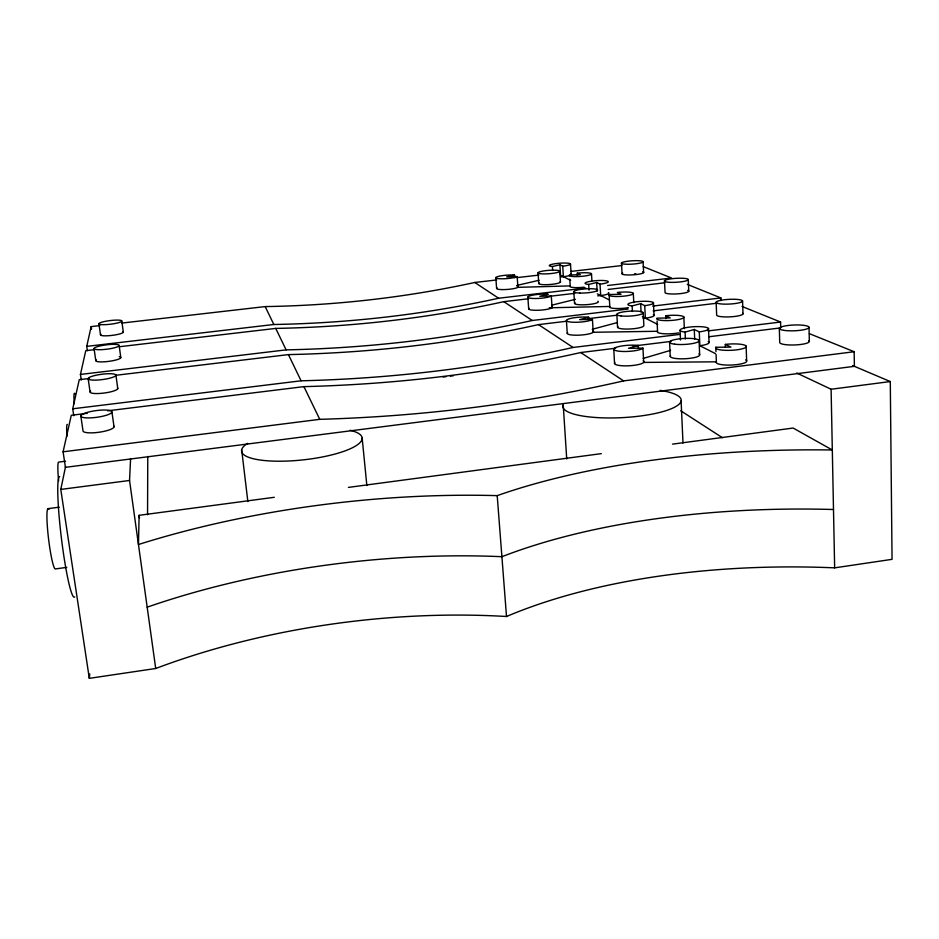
<?xml version="1.0" encoding="UTF-8"?>
<svg xmlns="http://www.w3.org/2000/svg" width="939" height="939" viewBox="0 0 939 939"><rect width="100%" height="100%" fill="white"/><g stroke="black" fill="none" stroke-linecap="round" stroke-linejoin="round"><path stroke-width="1.41" d="M147.552 514.736L147.775 456.448M274.294 497.294L139.125 515.323L138.456 544.514A466.131 185.359 -6.4 0 1 497.201 495.639A460.556 163.363 0.7 0 1 832.318 449.992L793.138 428.043L672.512 444.135M65.566 466.577L60.777 489.419L89.311 678.345L155.71 668.498L129.547 480.475L130.591 458.631M89.311 678.345L89.745 673.967M809.395 333.662L854.161 351.726L854.384 366.327L65.413 467.329L63.089 451.812L71.282 415.284L87.28 413.313M73.758 415.742L72.737 408.794L79.263 379.673L89.44 378.452M81.247 380.013L80.449 374.438L85.766 350.681L94.475 349.66M87.35 350.658L86.74 346.362L91.165 326.608L99.874 325.598M643.156 358.44L670.61 350.341M638.45 348.322L638.309 345.482L628.484 348.299L642.957 348.134L643.684 362.419L716.375 361.82A15.294 3.31 -2.4 0 0 733.242 364.942A15.294 3.31 -2.4 0 0 745.625 359.907M685.094 332.101L694.273 329.472L699.273 331.878A14.296 2.805 -3 0 0 706.644 327.476A14.296 2.805 -3 0 0 685.106 327.805A14.296 2.805 -3 0 0 685.094 332.101L685.4 338.991M592.251 329.296L617.404 322.535M588.859 320.093L588.694 317.253L579.598 319.636L592.439 319.389L593.202 332.277L657.546 331.267A13.604 2.676 -3.1 0 0 663.45 333.709A13.604 2.676 -3.1 0 0 678.604 332.876M632.123 305.914L640.668 303.673L644.729 305.633A12.817 2.289 -3.5 0 0 651.948 301.935A12.817 2.289 -3.5 0 0 632.792 302.358A12.817 2.289 -3.5 0 0 632.123 305.914L632.416 311.455M551.768 305.187L575.431 299.306M588.683 284.435L596.664 282.51L600.021 284.13A11.62 1.901 -3.9 0 0 607.028 280.972A11.62 1.901 -3.9 0 0 589.774 281.442A11.62 1.901 -3.9 0 0 588.683 284.435L589.011 290.139M516.732 285.468L539.103 280.256M514.76 277.756L514.572 275.08L506.696 276.864L517.154 276.559L517.917 287.334L570.231 285.902A11.162 1.843 -4 0 0 573.283 287.487A11.162 1.843 -4 0 0 584.128 287.193M552.414 266.512L559.89 264.81L562.719 266.171A10.634 1.608 -4.2 0 0 569.492 263.436A10.634 1.608 -4.2 0 0 553.787 263.941A10.634 1.608 -4.2 0 0 552.414 266.512L552.66 270.444M155.71 668.498A452.985 225.959 -6.8 0 1 506.508 616.5A448.76 199.432 2.7 0 1 834.654 567.849L892.05 559.339L890.289 381.551L852.612 365.576M66.763 567.367L55.577 568.905A30.388 3.157 83.1 0 1 48.276 536.404A30.388 3.157 83.1 0 1 48.957 509.443M348.416 487.4L601.3 453.643M48.03 508.656L59.227 507.177M60.777 489.419L129.547 480.475M796.741 373.018L831.109 389.251L890.289 381.551M65.589 461.225L58.723 462.094A27.149 2.535 82.9 0 0 58.617 481.014M63.089 451.812L319.753 419.334A3232.554 2207.894 71.5 0 0 623.613 380.894L854.161 351.726M443.149 377.032L446.06 376.668M450.427 376.128L453.337 375.764M72.737 408.794L301.09 380.8A2580.219 1863.211 71.3 0 0 573.06 347.465L680.446 334.307M708.018 330.927L780.579 322.03L780.743 327.875M107.633 410.812L303.919 386.633A2669.624 1912.473 71.3 0 0 580.725 352.536L615.655 348.228M633.121 346.08L670.962 341.42M708.804 336.761L780.109 327.969M80.449 374.438L286.125 349.871A2150.263 1616.066 71.1 0 0 532.249 320.481L628.038 309.037M652.699 306.091L720.906 297.945L721.011 300.609M115.579 375.318L288.414 354.602A2211.498 1652.358 71.1 0 0 538.505 324.612L566.076 321.302M587.837 318.697L616.864 315.211M653.145 310.868L716.997 303.203M86.74 346.362L273.836 324.495A1844.889 1429.052 70.9 0 0 498.609 298.238L585.807 288.05M607.603 285.503L671.549 278.026L643.227 266.606M119.124 346.761L275.726 328.404A1889.514 1457.023 70.9 0 0 503.797 301.665L528.446 298.778M550.184 296.231L574.821 293.344M608.155 289.435L664.683 282.803M121.624 323.098L265.174 306.584A1650.469 1304.353 70.7 0 0 474.782 282.475L496.637 279.963M517.025 277.615L538.88 275.104M570.935 271.418L621.923 265.549M551.299 295.985L539.772 296.266L548.212 294.224A11.961 2.042 -4.3 0 0 530.007 295.82A11.961 2.042 -4.3 0 0 534.749 298.508A11.961 2.042 -4.3 0 0 551.299 295.985L552.073 307.722M609.118 294.541L621.055 294.247L617.369 292.475A12.277 2.113 -3.7 0 1 633.215 293.214A12.277 2.113 -3.7 0 1 620.503 296.407A12.277 2.113 -3.7 0 1 609.118 294.541L609.787 306.454A12.254 2.207 -3.6 0 0 614.705 308.45A12.254 2.207 -3.6 0 0 628.344 307.652M549.198 307.792L609.787 306.454M715.976 351.644L715.811 347.277L730.906 347.101L725.319 344.413L725.424 347.301M687.254 284.364L720.906 297.945M742.021 306.466L780.579 322.03M577.262 273.179L580.349 274.658L569.55 274.974A11.186 1.772 -4.1 0 0 579.551 276.5A11.186 1.772 -4.1 0 0 591.453 273.719A11.186 1.772 -4.1 0 0 577.262 273.179L577.438 275.89M665.763 315.75L670.246 317.91L656.913 318.168A13.627 2.571 -3.2 0 0 670.059 320.516A13.627 2.571 -3.2 0 0 683.709 316.795A13.627 2.571 -3.2 0 0 665.763 315.75L665.904 318.65M570.666 280.374L560.56 275.268L559.89 264.81M597.321 293.86L609.352 299.94M642.311 316.619L657.723 324.413M699.273 331.878L699.848 345.716L715.448 353.616M680.763 410.789L722.384 437.691M474.782 282.475L498.609 298.238M503.797 301.665L532.249 320.481M538.505 324.612L573.06 347.465M580.725 352.536L623.613 380.894M265.174 306.584L273.836 324.495M275.726 328.404L286.125 349.871M288.414 354.602L301.09 380.8M303.919 386.633L319.753 419.334M80.813 415.848L82.984 430.696A15.67 3.498 -7.9 0 0 100.015 432.104A15.67 3.498 -7.9 0 0 113.584 425.966M88.149 378.558L90.062 391.903M91.165 326.608L91.553 329.272M94.053 348.475L95.778 360.588M111.941 412.01A15.717 3.357 -7.8 0 1 88.266 417.914A15.717 3.357 -7.8 0 1 88.912 411.963A15.717 3.357 -7.8 0 1 111.941 412.01L114.03 426.822M98.924 323.697L100.485 334.789M119.147 345.54A12.653 2.195 -7.2 0 1 100.121 349.707A12.653 2.195 -7.2 0 1 100.532 345.834A12.653 2.195 -7.2 0 1 119.147 345.54L120.814 357.63M139.125 515.323L139.524 518.211M115.931 375.224A14.015 2.688 -7.4 0 1 94.827 380.131A14.015 2.688 -7.4 0 1 95.344 375.389A14.015 2.688 -7.4 0 1 115.931 375.224L117.786 388.546M121.8 321.068A11.526 1.819 -7 0 1 104.464 324.671A11.526 1.819 -7 0 1 104.816 321.443A11.526 1.819 -7 0 1 121.8 321.068L123.314 332.148M241.663 449.769L247.849 501.567M362.161 438.079L366.856 485.569M497.201 495.639L506.508 616.5M495.815 277.662L496.614 288.402M527.859 297.123L528.669 308.814M538.035 272.78L538.751 283.484M559.785 271.265A10.904 1.702 -4.3 0 1 543.317 273.906A10.904 1.702 -4.3 0 1 543.611 270.937A10.904 1.702 -4.3 0 1 559.785 271.265L560.466 281.993M566.722 458.948L563.212 404.709A59.239 14.331 -3.1 0 0 643.802 415.531A59.239 14.331 -3.1 0 0 660.176 390.378M570.501 264.035L571.158 274.493M569.797 279.083L570.231 285.902M566.428 320.539L567.25 333.38M562.719 266.171L563.388 276.7M573.811 291.689L574.539 303.344M591.5 273.848L591.91 280.702M600.021 284.13L600.678 295.562M596.664 282.51L597.157 291.02M613.766 349.285L614.552 363.499M621.477 262.979L622.041 273.601M616.853 314.448L617.557 327.23M633.309 293.379L633.79 302.675M644.729 305.633L645.351 318.157M643.203 312.722L643.849 325.54A13.181 2.547 -3.5 0 1 629.388 329.014A13.181 2.547 -3.5 0 1 617.921 326.549M640.668 303.673L641.091 311.959M653.45 302.781L654.049 315.222M643.098 261.911A10.892 1.655 -3.8 0 1 625.973 264.223A10.892 1.655 -3.8 0 1 627.768 261.242A10.892 1.655 -3.8 0 1 643.098 261.911L643.638 272.58M657.054 321.079L657.546 331.267M669.589 342.336L670.246 356.491M664.495 280.82L665.047 292.369A11.925 2.054 -3.3 0 0 679.132 293.754A11.925 2.054 -3.3 0 0 687.583 290.362M683.838 316.983L684.343 328.673M680.071 330.434L680.493 340.024M681.104 400.836L682.993 443.008M694.273 329.472L694.684 339.073M688.287 279.728A11.949 1.96 -3.4 0 1 669.742 282.31A11.949 1.96 -3.4 0 1 671.127 278.824A11.949 1.96 -3.4 0 1 688.287 279.728L688.78 291.336M699.062 340.493L699.661 354.684M716.093 354.543L716.375 361.82M708.511 328.509L709.051 342.242M716.152 302.229L716.645 314.894A13.205 2.465 -2.8 0 0 731.011 316.795A13.205 2.465 -2.8 0 0 742.667 313.227M746.141 346.092L746.634 360.705M742.573 301.126A13.24 2.359 -2.9 0 1 722.373 304.048A13.24 2.359 -2.9 0 1 723.124 299.917A13.24 2.359 -2.9 0 1 742.573 301.126L743.007 313.849M779.323 328.415L779.722 342.43A14.824 3.017 -2.1 0 0 796.46 344.871A14.824 3.017 -2.1 0 0 808.808 340.646M809.019 327.324L809.348 341.409M831.109 389.251L834.654 567.849M642.957 348.134A14.778 3.063 -3.4 0 1 623.073 351.479A14.778 3.063 -3.4 0 1 615.937 347.43A14.778 3.063 -3.4 0 1 638.309 345.482M643.215 360.799A14.742 3.181 -3.3 0 1 630.022 365.717A14.742 3.181 -3.3 0 1 614.892 362.654M725.319 344.413A15.329 3.169 -2.5 0 1 745.965 345.869A15.329 3.169 -2.5 0 1 731.27 350.294A15.329 3.169 -2.5 0 1 715.811 347.277M698.874 353.921A14.754 3.134 -2.8 0 1 685.916 358.698A14.754 3.134 -2.8 0 1 670.54 355.658M708.194 341.538A14.261 2.923 -2.9 0 1 699.848 345.716M592.439 319.389A13.216 2.477 -3.9 0 1 574.363 322.277A13.216 2.477 -3.9 0 1 568.623 319.002A13.216 2.477 -3.9 0 1 588.694 317.253M593.014 330.951A13.181 2.582 -3.8 0 1 580.666 335.07A13.181 2.582 -3.8 0 1 567.649 332.688M117.387 387.866A13.979 2.794 -7.5 0 1 103.513 393.112A13.979 2.794 -7.5 0 1 90.672 391.094M653.403 314.647A12.794 2.383 -3.4 0 1 643.168 318.38M552.062 306.619A11.937 2.136 -4.2 0 1 540.5 310.14A11.937 2.136 -4.2 0 1 529.115 308.227M597.885 301.243A11.925 2.101 -3.9 0 1 586.452 304.682A11.925 2.101 -3.9 0 1 574.961 302.769M119.265 356.667A12.618 2.289 -7.3 0 1 109.593 361.257A12.618 2.289 -7.3 0 1 96.318 359.93M608.39 292.557A11.597 1.984 -3.9 0 1 597.673 295.844M517.154 276.559A10.928 1.714 -4.5 0 1 501.884 278.801A10.928 1.714 -4.5 0 1 497.916 276.536A10.928 1.714 -4.5 0 1 514.572 275.08M517.013 286.043A10.904 1.784 -4.5 0 1 508.598 289.329A10.904 1.784 -4.5 0 1 497.083 287.909M642.699 271.758A10.869 1.725 -3.7 0 1 633.156 274.822A10.869 1.725 -3.7 0 1 622.71 273.12M560.137 281.559A10.892 1.772 -4.2 0 1 549.374 284.54A10.892 1.772 -4.2 0 1 539.209 282.991M122.986 331.69A11.503 1.901 -7 0 1 111.624 335.434A11.503 1.901 -7 0 1 100.966 334.237M570.759 274.094A10.611 1.678 -4.2 0 1 560.63 276.958M635.785 273.636A5.434 0.869 -3.7 0 1 634.506 273.812M350.13 430.285A60.659 15.388 -6.3 0 1 345.165 450.837A60.659 15.388 -6.3 0 1 267.228 460.779A60.659 15.388 -6.3 0 1 247.626 443.361M833.492 509.513A454.523 181.955 1.6 0 0 501.907 556.698A459.453 206.287 -6.6 0 0 147.177 607.169M74.275 403.653A22.419 1.725 82.7 0 1 75.085 394.345M67.009 436.212A24.555 2.066 82.7 0 1 67.362 424.428M74.733 596.911A60.73 5.693 83.1 0 1 61.61 539.831A60.73 5.693 83.1 0 1 59.662 476.578M783.748 330.34A14.86 2.899 -2.2 0 0 808.538 328.087A14.86 2.899 -2.2 0 0 790.227 325.246A14.86 2.899 -2.2 0 0 783.748 330.34M674.683 344.19A14.789 3.005 -2.9 0 0 698.839 341.291A14.789 3.005 -2.9 0 0 679.484 338.838A14.789 3.005 -2.9 0 0 674.683 344.19M621.066 315.938A13.205 2.441 -3.5 0 0 642.886 313.38A13.205 2.441 -3.5 0 0 626.137 311.502A13.205 2.441 -3.5 0 0 621.066 315.938M579.868 293.062A11.949 2.019 -4 0 0 597.65 290.081A11.949 2.019 -4 0 0 579.68 289.564A11.949 2.019 -4 0 0 579.868 293.062"/></g></svg>
